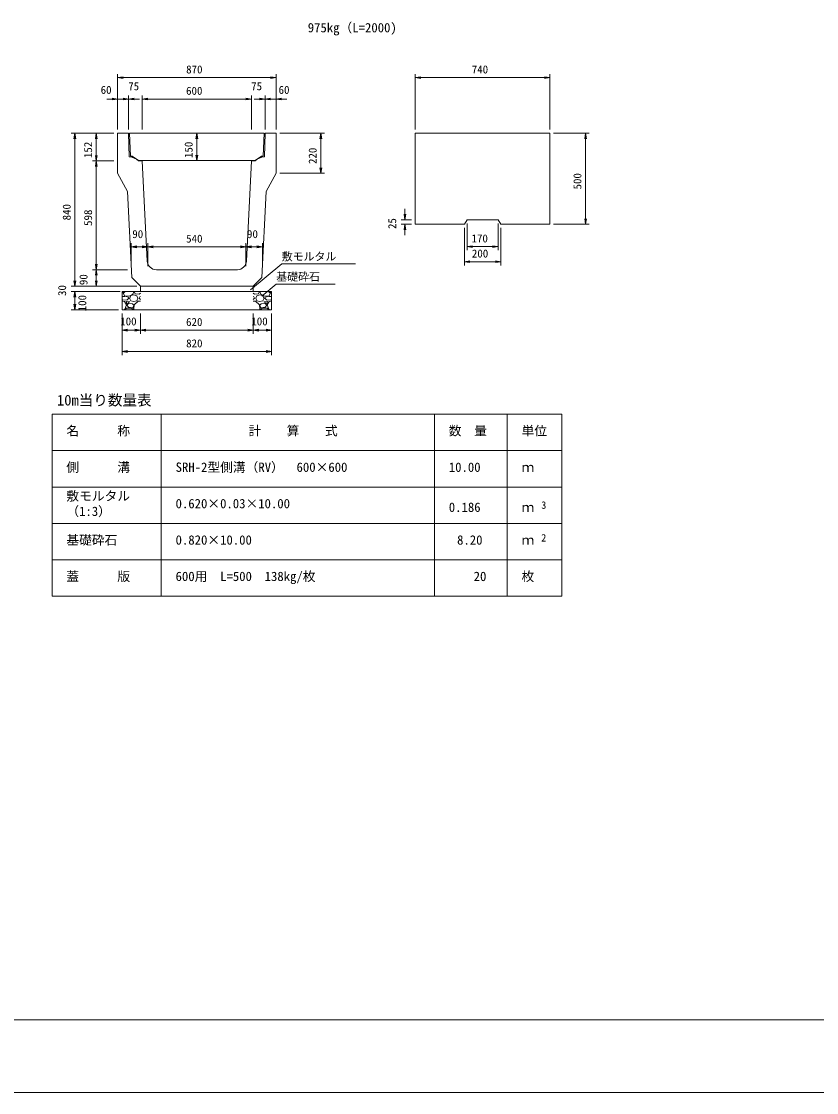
# Model space of a CAD drawing. Units: millimetres, scale not verified. Extents: x 0 to 84100, y 0 to 59400.
# Drawn here: x 40430 to 62265, y 0 to 29435 of the extents above; entities that cross this region are included whole.
import ezdxf
from ezdxf.enums import TextEntityAlignment as Align

# ---------------------------------------------------------------- set-up
doc = ezdxf.new("R2010")
doc.units = ezdxf.units.MM
doc.header["$LTSCALE"] = 100
for name, color, linetype, lineweight in [('D-MTR-FRAM（材料表図枠）', 2, 'Continuous', 18), ('D-STR-DIM（寸法）', 7, 'Continuous', 18), ('D-STR-HTXT（旗揚げ）', 7, 'Continuous', 18), ('D-STR-STRn（構造物）', 7, 'Continuous', 18), ('D-STR（構造物外形線）', 1, 'Continuous', 18), ('D-TTL(外枠）', 2, 'Continuous', 18), ('DEFPOINTS_2', 8, 'Continuous', 18)]:
    doc.layers.add(name, color=color, linetype=linetype, lineweight=lineweight)
for name, color, linetype in [('D-MTR-TXT(文字列）', 7, 'Continuous'), ('D-MTR（材料表タイトル）', 7, 'Continuous'), ('D-STR-TXT（文字）', 7, 'Continuous')]:
    doc.layers.add(name, color=color, linetype=linetype)
doc.styles.add('ＭＳ ゴシック', font='')
doc.styles.get('ＭＳ ゴシック').set_extended_font_data('MS Gothic')

msp = doc.modelspace()

# ---------------------------------------------------------------- linework, layer by layer
at = {"layer": 'D-MTR-FRAM（材料表図枠）'}
for p, q in [((41271.4, 18640.1), (55271.4, 18640.1)), ((41271.4, 13640.1), (41271.4, 18640.1)), ((44271.4, 13640.1), (44271.4, 18640.1)), ((51771.4, 13640.1), (51771.4, 18640.1)), ((53771.4, 15440.1), (53771.4, 18640.1)), ((53771.4, 13640.1), (53771.4, 18640.1)), ((55271.4, 13640.1), (55271.4, 18640.1)), ((41271.4, 17640.1), (55271.4, 17640.1)), ((41271.4, 16640.1), (55271.4, 16640.1)), ((41271.4, 15640.1), (55271.4, 15640.1)), ((41271.4, 14640.1), (55271.4, 14640.1)), ((41271.4, 13640.1), (55271.4, 13640.1))]:
    msp.add_line(p, q, dxfattribs=at)
at = {"layer": 'D-STR-DIM（寸法）'}
for p, q in [((43072, 26461.1), (43072, 27989.7)), ((47422, 26461.1), (47422, 27989.7)), ((51244.3, 26461.1), (51244.3, 27989.7)), ((54944.3, 26461.1), (54944.3, 27989.7)), ((43072, 27889.7), (43222, 27914.7)), ((43222, 27864.7), (43072, 27889.7)), ((43072, 27889.7), (43222, 27889.7)), ((43222, 27889.7), (47272, 27889.7)), ((47272, 27914.7), (47422, 27889.7)), ((47422, 27889.7), (47272, 27864.7)), ((47422, 27889.7), (47272, 27889.7)), ((51244.3, 27889.7), (51394.3, 27914.7)), ((51394.3, 27864.7), (51244.3, 27889.7)), ((51244.3, 27889.7), (51394.3, 27889.7)), ((54794.3, 27889.7), (51394.3, 27889.7)), ((54794.3, 27914.7), (54944.3, 27889.7)), ((54944.3, 27889.7), (54794.3, 27864.7)), ((54944.3, 27889.7), (54794.3, 27889.7)), ((43072, 26461.1), (43072, 27403)), ((43371.7, 26461.1), (43371.7, 27403)), ((43371.7, 26461.1), (43371.7, 27403)), ((43747, 26461.1), (43747, 27403)), ((43747, 26461.1), (43747, 27403)), ((46747, 26461.1), (46747, 27403)), ((46747, 26461.1), (46747, 27403)), ((47122.3, 26461.1), (47122.3, 27403)), ((47122.3, 26461.1), (47122.3, 27403)), ((47422, 26461.1), (47422, 27403)), ((42922, 27303), (42772, 27303)), ((42922, 27328), (43072, 27303)), ((43072, 27303), (42922, 27278)), ((43072, 27303), (42922, 27303)), ((43221.7, 27303), (43071.7, 27303)), ((43221.7, 27328), (43371.7, 27303)), ((43371.7, 27303), (43221.7, 27278)), ((43371.7, 27303), (43221.7, 27303)), ((43371.7, 27303), (43521.7, 27328)), ((43521.7, 27278), (43371.7, 27303)), ((43371.7, 27303), (43521.7, 27303)), ((43521.7, 27303), (43671.7, 27303)), ((43747, 27303), (43897, 27328)), ((43747, 27303), (43897, 27328)), ((43897, 27278), (43747, 27303)), ((43747, 27303), (43897, 27303)), ((43897, 27278), (43747, 27303)), ((43747, 27303), (43897, 27303)), ((43897, 27303), (44047, 27303)), ((43897, 27303), (46597, 27303)), ((46597, 27303), (46447, 27303)), ((46597, 27328), (46747, 27303)), ((46597, 27328), (46747, 27303)), ((46747, 27303), (46597, 27278)), ((46747, 27303), (46597, 27303)), ((46747, 27303), (46597, 27278)), ((46747, 27303), (46597, 27303)), ((46972.3, 27303), (46822.3, 27303)), ((46972.3, 27328), (47122.3, 27303)), ((47122.3, 27303), (46972.3, 27278)), ((47122.3, 27303), (46972.3, 27303)), ((47122.3, 27303), (47272.3, 27328)), ((47272.3, 27278), (47122.3, 27303)), ((47122.3, 27303), (47272.3, 27303)), ((47272.3, 27303), (47422.3, 27303)), ((47422, 27303), (47572, 27328)), ((47572, 27278), (47422, 27303)), ((47422, 27303), (47572, 27303)), ((47572, 27303), (47722, 27303)), ((42972, 26361.1), (41798.6, 26361.1)), ((41873.6, 26211.1), (41898.6, 26361.1)), ((41898.6, 26361.1), (41923.6, 26211.1)), ((41898.6, 26361.1), (41898.6, 26211.1)), ((41898.6, 22311.1), (41898.6, 26211.1)), ((42972, 26361.1), (42385.8, 26361.1)), ((42460.8, 26211.1), (42485.8, 26361.1)), ((42485.8, 26361.1), (42510.8, 26211.1)), ((42485.8, 26361.1), (42485.8, 26211.1)), ((42485.8, 25751.1), (42485.8, 26211.1)), ((45222, 26211.1), (45247, 26361.1)), ((45247, 26361.1), (45272, 26211.1)), ((45247, 26361.1), (45247, 26211.1)), ((45247, 25761.1), (45247, 26211.1)), ((47522, 26361.1), (48752.9, 26361.1)), ((48627.9, 26211.1), (48652.9, 26361.1)), ((48652.9, 26361.1), (48677.9, 26211.1)), ((48652.9, 26361.1), (48652.9, 26211.1)), ((48652.9, 26211.1), (48652.9, 25411.1)), ((55044.3, 26361.1), (56022.9, 26361.1)), ((55897.9, 26211.1), (55922.9, 26361.1)), ((55922.9, 26361.1), (55947.9, 26211.1)), ((55922.9, 26361.1), (55922.9, 26211.1)), ((55922.9, 26211.1), (55922.9, 24011.1)), ((42485.8, 25601.1), (42460.8, 25751.1)), ((42510.8, 25751.1), (42485.8, 25601.1)), ((42485.8, 25601.1), (42485.8, 25751.1)), ((45247, 25611.1), (45222, 25761.1)), ((45272, 25761.1), (45247, 25611.1)), ((45247, 25611.1), (45247, 25761.1)), ((42972, 25601.1), (42385.8, 25601.1)), ((42972, 25601.1), (42385.8, 25601.1)), ((42460.8, 25451.1), (42485.8, 25601.1)), ((42485.8, 25601.1), (42510.8, 25451.1)), ((42485.8, 25601.1), (42485.8, 25451.1)), ((42485.8, 25451.1), (42485.8, 22761.1)), ((48652.9, 25261.1), (48627.9, 25411.1)), ((48677.9, 25411.1), (48652.9, 25261.1)), ((48652.9, 25261.1), (48652.9, 25411.1)), ((47522, 25261.1), (48752.9, 25261.1)), ((50962.4, 24136.1), (50962.4, 24286.1)), ((51144.3, 23986.1), (50862.4, 23986.1)), ((51144.3, 23861.1), (50862.4, 23861.1)), ((50962.4, 23986.1), (50937.4, 24136.1)), ((50937.4, 23711.1), (50962.4, 23861.1)), ((50987.4, 24136.1), (50962.4, 23986.1)), ((50962.4, 23986.1), (50962.4, 24136.1)), ((50962.4, 23861.1), (50987.4, 23711.1)), ((50962.4, 23861.1), (50962.4, 23711.1)), ((52669.3, 23886.1), (52669.3, 23146.2)), ((53519.3, 23886.1), (53519.3, 23146.2)), ((55044.3, 23861.1), (56022.9, 23861.1)), ((55922.9, 23861.1), (55897.9, 24011.1)), ((55947.9, 24011.1), (55922.9, 23861.1)), ((55922.9, 23861.1), (55922.9, 24011.1)), ((50962.4, 23711.1), (50962.4, 23561.1)), ((52594.3, 23761.1), (52594.3, 22731.4)), ((53594.3, 23761.1), (53594.3, 22731.4)), ((43447, 22711.1), (43447, 23340.4)), ((43447, 23240.4), (43597, 23265.4)), ((43747, 23265.4), (43897, 23240.4)), ((43897, 22711.1), (43897, 23340.4)), ((43897, 22711.1), (43897, 23340.4)), ((43897, 23240.4), (44047, 23265.4)), ((46447, 23265.4), (46597, 23240.4)), ((46597, 22711.1), (46597, 23340.4)), ((46597, 22711.1), (46597, 23340.4)), ((46597, 23240.4), (46747, 23265.4)), ((46897, 23265.4), (47047, 23240.4)), ((47047, 22711.1), (47047, 23340.4)), ((52669.3, 23246.2), (52819.3, 23271.2)), ((53369.3, 23271.2), (53519.3, 23246.2)), ((43597, 23215.4), (43447, 23240.4)), ((43447, 23240.4), (43597, 23240.4)), ((43597, 23240.4), (43747, 23240.4)), ((43897, 23240.4), (43747, 23215.4)), ((43897, 23240.4), (43747, 23240.4)), ((44047, 23215.4), (43897, 23240.4)), ((43897, 23240.4), (44047, 23240.4)), ((44047, 23240.4), (46447, 23240.4)), ((46597, 23240.4), (46447, 23215.4)), ((46597, 23240.4), (46447, 23240.4)), ((46747, 23215.4), (46597, 23240.4)), ((46597, 23240.4), (46747, 23240.4)), ((46897, 23240.4), (46747, 23240.4)), ((47047, 23240.4), (46897, 23215.4)), ((47047, 23240.4), (46897, 23240.4)), ((52819.3, 23221.2), (52669.3, 23246.2)), ((52669.3, 23246.2), (52819.3, 23246.2)), ((53369.3, 23246.2), (52819.3, 23246.2)), ((53519.3, 23246.2), (53369.3, 23221.2)), ((53519.3, 23246.2), (53369.3, 23246.2)), ((42485.8, 22611.1), (42460.8, 22761.1)), ((42510.8, 22761.1), (42485.8, 22611.1)), ((42485.8, 22611.1), (42485.8, 22761.1)), ((52594.3, 22831.4), (52744.3, 22856.4)), ((52744.3, 22806.4), (52594.3, 22831.4)), ((52594.3, 22831.4), (52744.3, 22831.4)), ((53444.3, 22831.4), (52744.3, 22831.4)), ((53444.3, 22856.4), (53594.3, 22831.4)), ((53594.3, 22831.4), (53444.3, 22806.4)), ((53594.3, 22831.4), (53444.3, 22831.4)), ((41898.6, 22311.1), (41898.6, 22461.1)), ((41898.6, 22311.1), (41898.6, 22461.1)), ((41898.6, 22311.1), (41898.6, 22461.1)), ((43347, 22611.1), (42385.8, 22611.1)), ((43347, 22611.1), (42385.8, 22611.1)), ((42460.8, 22461.1), (42485.8, 22611.1)), ((42485.8, 22611.1), (42510.8, 22461.1)), ((42485.8, 22611.1), (42485.8, 22461.1)), ((42485.8, 22461.1), (42485.8, 22311.1)), ((43597, 22161.1), (41798.6, 22161.1)), ((43597, 22161.1), (41798.6, 22161.1)), ((43597, 22161.1), (41798.6, 22161.1)), ((43597, 22161.1), (41798.6, 22161.1)), ((41898.6, 22161.1), (41873.6, 22311.1)), ((41898.6, 22161.1), (41873.6, 22311.1)), ((41898.6, 22161.1), (41873.6, 22311.1)), ((41898.6, 22161.1), (41873.6, 22311.1)), ((41923.6, 22311.1), (41898.6, 22161.1)), ((41898.6, 22161.1), (41898.6, 22311.1)), ((41923.6, 22311.1), (41898.6, 22161.1)), ((41898.6, 22161.1), (41898.6, 22311.1)), ((41923.6, 22311.1), (41898.6, 22161.1)), ((41898.6, 22161.1), (41898.6, 22311.1)), ((41923.6, 22311.1), (41898.6, 22161.1)), ((41898.6, 22161.1), (41898.6, 22311.1)), ((43597, 22161.1), (42385.8, 22161.1)), ((42485.8, 22161.1), (42460.8, 22311.1)), ((42510.8, 22311.1), (42485.8, 22161.1)), ((42485.8, 22161.1), (42485.8, 22311.1)), ((43097, 22011.1), (41798.6, 22011.1)), ((43097, 22011.1), (41798.6, 22011.1)), ((43097, 22011.1), (41798.6, 22011.1)), ((43142, 22011.1), (41798.6, 22011.1)), ((41873.6, 21861.1), (41898.6, 22011.1)), ((41873.6, 21861.1), (41898.6, 22011.1)), ((41873.6, 21861.1), (41898.6, 22011.1)), ((41873.6, 21861.1), (41898.6, 22011.1)), ((41898.6, 22011.1), (41923.6, 21861.1)), ((41898.6, 22011.1), (41898.6, 21861.1)), ((41898.6, 22011.1), (41923.6, 21861.1)), ((41898.6, 22011.1), (41898.6, 21861.1)), ((41898.6, 22011.1), (41923.6, 21861.1)), ((41898.6, 22011.1), (41898.6, 21861.1)), ((41898.6, 22011.1), (41923.6, 21861.1)), ((41898.6, 22011.1), (41898.6, 21861.1)), ((41898.6, 21861.1), (41898.6, 21711.1)), ((41898.6, 21861.1), (41898.6, 21711.1)), ((41898.6, 21861.1), (41898.6, 21711.1)), ((41898.6, 21861.1), (41898.6, 21661.1)), ((43097, 21511.1), (41798.6, 21511.1)), ((41898.6, 21511.1), (41873.6, 21661.1)), ((41923.6, 21661.1), (41898.6, 21511.1)), ((41898.6, 21511.1), (41898.6, 21661.1)), ((43197, 21411.1), (43197, 20263.2)), ((43197, 21411.1), (43197, 20849.9)), ((43697, 21411.1), (43697, 20849.9)), ((43697, 21411.1), (43697, 20849.9)), ((46797, 21411.1), (46797, 20849.9)), ((46797, 21411.1), (46797, 20849.9)), ((47297, 21411.1), (47297, 20263.2)), ((47297, 21411.1), (47297, 20849.9)), ((43197, 20949.9), (43347, 20974.9)), ((43347, 20924.9), (43197, 20949.9)), ((43197, 20949.9), (43347, 20949.9)), ((43547, 20949.9), (43347, 20949.9)), ((43547, 20974.9), (43697, 20949.9)), ((43697, 20949.9), (43547, 20924.9)), ((43697, 20949.9), (43547, 20949.9)), ((43697, 20949.9), (43847, 20974.9)), ((43847, 20924.9), (43697, 20949.9)), ((43697, 20949.9), (43847, 20949.9)), ((46647, 20949.9), (43847, 20949.9)), ((46647, 20974.9), (46797, 20949.9)), ((46797, 20949.9), (46647, 20924.9)), ((46797, 20949.9), (46647, 20949.9)), ((46797, 20949.9), (46947, 20974.9)), ((46947, 20924.9), (46797, 20949.9)), ((46797, 20949.9), (46947, 20949.9)), ((46947, 20949.9), (47147, 20949.9)), ((47147, 20974.9), (47297, 20949.9)), ((47297, 20949.9), (47147, 20924.9)), ((47297, 20949.9), (47147, 20949.9)), ((43197, 20363.2), (43347, 20388.2)), ((43347, 20338.2), (43197, 20363.2)), ((43197, 20363.2), (43347, 20363.2)), ((47147, 20363.2), (43347, 20363.2)), ((47147, 20388.2), (47297, 20363.2)), ((47297, 20363.2), (47147, 20338.2)), ((47297, 20363.2), (47147, 20363.2))]:
    msp.add_line(p, q, dxfattribs=at)
at = {"layer": 'D-STR-HTXT（旗揚げ）'}
for p, q in [((46724.2, 22057.1), (47576.8, 22773.4)), ((49599.5, 22773.4), (47576.8, 22773.4)), ((47033.7, 21888.6), (47427, 22218.3)), ((49043.9, 22218.3), (47427, 22218.3))]:
    msp.add_line(p, q, dxfattribs=at)
at = {"layer": 'D-STR-STRn（構造物）'}
for p, q in [((43697, 22161.1), (43697, 22011.1)), ((46797, 22161.1), (46797, 22011.1)), ((43697, 22011.1), (43197, 22011.1)), ((43197, 22011.1), (43197, 21511.1)), ((43197, 21967.6), (43253.3, 22011.1)), ((43273.3, 21880.3), (43197, 21872.2)), ((43217.7, 21772.5), (43197, 21795.1)), ((43227.9, 21955.9), (43277.5, 22011.1)), ((43263.8, 21895.6), (43228.8, 21955.6)), ((43387.5, 21886.9), (43262.5, 21896.9)), ((43372.7, 21856.1), (43272.7, 21881.1)), ((43377.9, 21830.9), (43332.9, 21780.9)), ((43377.9, 21830.5), (43372.9, 21855.5)), ((43493.1, 21940.5), (43388.1, 21885.5)), ((43402.4, 21831), (43432.4, 21761)), ((43407.7, 21830.8), (43437.7, 21900.8)), ((43437.9, 21900.8), (43517.9, 21925.8)), ((43513, 22010.8), (43493, 21940.8)), ((43517.7, 21925.8), (43597.7, 21895.8)), ((43530.1, 22011.1), (43557, 21947)), ((43557.6, 21945.6), (43662.6, 21940.6)), ((43597.9, 21895.7), (43627.9, 21830.7)), ((43602.7, 21761.1), (43627.7, 21831.1)), ((43697, 21795.1), (43662.7, 21832.5)), ((43662.8, 21831), (43677.8, 21871)), ((43662.9, 21941.2), (43697, 21967.6)), ((43697, 21872.2), (43678.3, 21870.3)), ((46797, 22011.1), (43697, 22011.1)), ((46797, 22011.1), (47297, 22011.1)), ((46831.1, 21941.2), (46797, 21967.6)), ((46797, 21872.2), (46815.7, 21870.3)), ((46797, 21795.1), (46831.3, 21832.5)), ((46831.2, 21831), (46816.2, 21871)), ((46936.4, 21945.6), (46831.4, 21940.6)), ((46896, 21895.7), (46866, 21830.7)), ((46891.3, 21761.1), (46866.3, 21831.1)), ((46976.3, 21925.8), (46896.3, 21895.8)), ((46963.9, 22011.1), (46936.9, 21947)), ((47056.1, 21900.8), (46976.1, 21925.8)), ((46981, 22010.8), (47001, 21940.8)), ((47000.9, 21940.5), (47105.9, 21885.5)), ((47086.2, 21830.8), (47056.2, 21900.8)), ((47091.6, 21831), (47061.6, 21761)), ((47106.4, 21886.9), (47231.4, 21896.9)), ((47116.1, 21830.5), (47121.1, 21855.5)), ((47116.1, 21830.9), (47161.1, 21780.9)), ((47121.3, 21856.1), (47221.3, 21881.1)), ((47266.1, 21955.9), (47216.4, 22011.1)), ((47220.7, 21880.3), (47297, 21872.2)), ((47230.1, 21895.6), (47265.1, 21955.6)), ((47297, 21967.6), (47240.7, 22011.1)), ((47276.3, 21772.5), (47297, 21795.1)), ((47297, 22011.1), (47297, 21511.1)), ((43258, 21740.3), (43197, 21745.4)), ((43197, 21511.1), (47297, 21511.1)), ((43332.5, 21781.1), (43217.5, 21771.1)), ((43253.3, 21511.1), (43272.9, 21526.2)), ((43314, 21651.1), (43259, 21741.1)), ((43272.9, 21525.7), (43312.9, 21650.7)), ((43277.5, 21511.1), (43317.9, 21555.9)), ((43307.7, 21735.9), (43327.7, 21685.9)), ((43342.8, 21750.7), (43307.8, 21735.7)), ((43317.9, 21555.9), (43447.9, 21555.9)), ((43327.7, 21686), (43402.7, 21731)), ((43327.7, 21641), (43367.7, 21581)), ((43377.8, 21690.8), (43327.8, 21640.8)), ((43403, 21730.9), (43343, 21750.9)), ((43368, 21580.6), (43493, 21565.6)), ((43478.4, 21676.1), (43378.4, 21691.1)), ((43432.5, 21760.5), (43517.5, 21735.5)), ((43447.7, 21557), (43512.7, 21512)), ((43518.9, 21639.8), (43478.9, 21674.8)), ((43493, 21565.9), (43518, 21610.9)), ((43517, 21542), (43530.1, 21511.1)), ((43522.6, 21646.1), (43517.6, 21541.1)), ((43517.9, 21610.9), (43517.9, 21640.9)), ((43518.1, 21735.5), (43603.1, 21760.5)), ((43638, 21750.8), (43523, 21645.8)), ((43697, 21745.4), (43638, 21750.3)), ((46797, 21745.4), (46856, 21750.3)), ((46856, 21750.8), (46971, 21645.8)), ((46975.9, 21735.5), (46890.9, 21760.5)), ((46976.9, 21542), (46963.9, 21511.1)), ((46971.4, 21646.1), (46976.4, 21541.1)), ((46975.1, 21639.8), (47015.1, 21674.8)), ((47001, 21565.9), (46976, 21610.9)), ((46976.1, 21610.9), (46976.1, 21640.9)), ((47061.5, 21760.5), (46976.5, 21735.5)), ((47046.3, 21557), (46981.3, 21512)), ((47126, 21580.6), (47001, 21565.6)), ((47015.5, 21676.1), (47115.5, 21691.1)), ((47176.1, 21555.9), (47046.1, 21555.9)), ((47091, 21730.9), (47151, 21750.9)), ((47166.3, 21686), (47091.3, 21731)), ((47116.1, 21690.8), (47166.1, 21640.8)), ((47166.3, 21641), (47126.3, 21581)), ((47151.2, 21750.7), (47186.2, 21735.7)), ((47161.5, 21781.1), (47276.5, 21771.1)), ((47186.3, 21735.9), (47166.3, 21685.9)), ((47216.4, 21511.1), (47176.1, 21555.9)), ((47180, 21651.1), (47235, 21741.1)), ((47221.1, 21525.7), (47181.1, 21650.7)), ((47240.7, 21511.1), (47221.1, 21526.2)), ((47236, 21740.3), (47297, 21745.4))]:
    msp.add_line(p, q, dxfattribs=at)
at = {"layer": 'D-STR（構造物外形線）'}
for p, q in [((43072, 25261.1), (43072, 26361.1)), ((43072, 26361.1), (43372, 26361.1)), ((43372, 26361.1), (43393, 25716.1)), ((43397, 26361.1), (47097, 26361.1)), ((43397, 26361.1), (43422, 25731.1)), ((47072, 25731.1), (47097, 26361.1)), ((47101, 25716.1), (47122, 26361.1)), ((47122, 26361.1), (47422, 26361.1)), ((47422, 25261.1), (47422, 26361.1)), ((51244.3, 26361.1), (54944.3, 26361.1)), ((51244.3, 23861.1), (51244.3, 26361.1)), ((54944.3, 23861.1), (54944.3, 26361.1)), ((43422, 25731.1), (43470.6, 25731.1)), ((43470.6, 25731.1), (43642, 25611.1)), ((43642, 25611.1), (46852, 25611.1)), ((46852, 25611.1), (47023.4, 25731.1)), ((47023.4, 25731.1), (47072, 25731.1)), ((43647, 25601.1), (43747, 25601.1)), ((43747, 25601.1), (43885.1, 22848.5)), ((46608.9, 22847.8), (46747, 25601.1)), ((46747, 25601.1), (46847, 25601.1)), ((43072, 25261.1), (43339.1, 24761.1)), ((47154.9, 24761.1), (47422, 25261.1)), ((43339.1, 24761.1), (43457.6, 22400.5)), ((47036.4, 22400.5), (47154.9, 24761.1)), ((51244.3, 23861.1), (52594.3, 23861.1)), ((52594.3, 23861.1), (52669.3, 23986.1)), ((52669.3, 23986.1), (53519.3, 23986.1)), ((53519.3, 23986.1), (53594.3, 23861.1)), ((53594.3, 23861.1), (54944.3, 23861.1)), ((43457.6, 22400.5), (43697, 22161.1)), ((44134.8, 22611.1), (46359.2, 22611.1)), ((46797, 22161.1), (47036.4, 22400.5)), ((43697, 22161.1), (46797, 22161.1))]:
    msp.add_line(p, q, dxfattribs=at)
for centre, radius, start, end in [((43365.4, 25317), 400, 45.2441, 86.03843), ((47128.6, 25317), 400, 93.96157, 134.7559), ((44134.8, 22861.1), 250, 182.87168, 270), ((46359.2, 22861.1), 250, 270, 357.12827)]:
    msp.add_arc(centre, radius, start, end, dxfattribs=at)
at = {"layer": 'D-TTL(外枠）'}
msp.add_line((81800, 2000), (2300, 2000), dxfattribs=at)
at = {"layer": 'DEFPOINTS_2'}
msp.add_line((0, 0), (84100, 0), dxfattribs=at)

# ---------------------------------------------------------------- texts
at = {"layer": 'D-MTR-TXT(文字列）', "style": 'ＭＳ ゴシック'}
for s, height, p in [('975kg（L=2000)', 256.6, (48292.7, 29058.6)), ('名\u3000\u3000\u3000称', 256.6, (41663.6, 17980.4)), ('計\u3000\u3000算\u3000\u3000式', 256.6, (46664.4, 17980.4)), ('数\u3000量', 256.6, (52163.6, 17980.4)), ('単位', 256.6, (54163.6, 17980.4)), ('側\u3000\u3000\u3000溝', 256.6, (41663.6, 16980.4)), ('SRH-2型側溝（RV）\u3000600×600', 256.6, (44663.6, 16980.4)), ('10.00', 256.6, (52166.3, 16980.4)), ('ｍ', 256.6, (54163.6, 16980.4)), ('敷モルタル', 256.6, (41663.6, 16190.4)), ('0.620×0.03×10.00', 256.6, (44663.6, 15980.4)), ('0.186', 256.6, (52166.3, 15880.4)), ('3', 205.3, (54703.9, 15980.9)), ('（1:3）', 256.6, (41663.6, 15768.2)), ('ｍ', 256.6, (54163.6, 15880.4)), ('基礎砕石', 256.6, (41663.6, 14980.4)), ('0.820×10.00', 256.6, (44663.6, 14980.4)), ('8.20', 256.6, (52393.8, 14980.4)), ('2', 205.3, (54703.9, 15080.9)), ('ｍ', 256.6, (54163.6, 14980.4)), ('蓋\u3000\u3000\u3000版', 256.6, (41663.6, 13980.4)), ('600用\u3000L=500  138kg/枚', 256.6, (44663.6, 13980.4)), ('20', 256.6, (52848.6, 13980.4)), ('枚', 256.6, (54163.6, 13980.4))]:
    msp.add_text(s, height=height, dxfattribs=at).set_placement(p, align=Align.BOTTOM_LEFT)
at = {"layer": 'D-MTR（材料表タイトル）', "style": 'ＭＳ ゴシック'}
msp.add_text('10m当り数量表', height=293.3, dxfattribs=at).set_placement((41405.6, 18792.6), align=Align.BOTTOM_LEFT)
at = {"layer": 'D-STR-DIM（寸法）', "style": 'ＭＳ ゴシック'}
for s, p in [('870', (44953.8, 27939.7)), ('740', (52797.3, 27939.7)), ('75', (43363.6, 27478)), ('75', (46739, 27478)), ('60', (42606.1, 27378)), ('600', (44951.6, 27353)), ('60', (47492, 27378)), ('90', (43474.8, 23415.4)), ('540', (44953.8, 23290.4)), ('90', (46624.8, 23415.4)), ('170', (52790.5, 23296.2)), ('200', (52800.4, 22881.4)), ('100', (43143.2, 21016.3)), ('620', (44951.6, 20999.9)), ('100', (46743.2, 21016.3)), ('820', (44953.8, 20413.2))]:
    msp.add_text(s, height=219.9, dxfattribs=at).set_placement(p, align=Align.BOTTOM_LEFT)
for s, p in [('152', (42435.8, 25680.3)), ('150', (45197, 25682.3)), ('220', (48602.9, 25517.2)), ('500', (55872.9, 24817.9)), ('840', (41848.6, 23967.9)), ('598', (42435.8, 23815.2)), ('25', (50787.4, 23730.9)), ('90', (42310.8, 22188.9)), ('30', (41723.6, 21890.4)), ('30', (41723.6, 21890.4)), ('30', (41723.6, 21890.4)), ('100', (42276.1, 21469.5))]:
    msp.add_text(s, height=219.9, rotation=90, dxfattribs=at).set_placement(p, align=Align.BOTTOM_LEFT)
at = {"layer": 'D-STR-TXT（文字）', "style": 'ＭＳ ゴシック'}
for s, p in [('敷モルタル', (47576.8, 22798.4)), ('基礎砕石', (47427, 22243.3))]:
    msp.add_text(s, height=219.9, dxfattribs=at).set_placement(p, align=Align.BOTTOM_LEFT)

doc.saveas('drawing.dxf')
